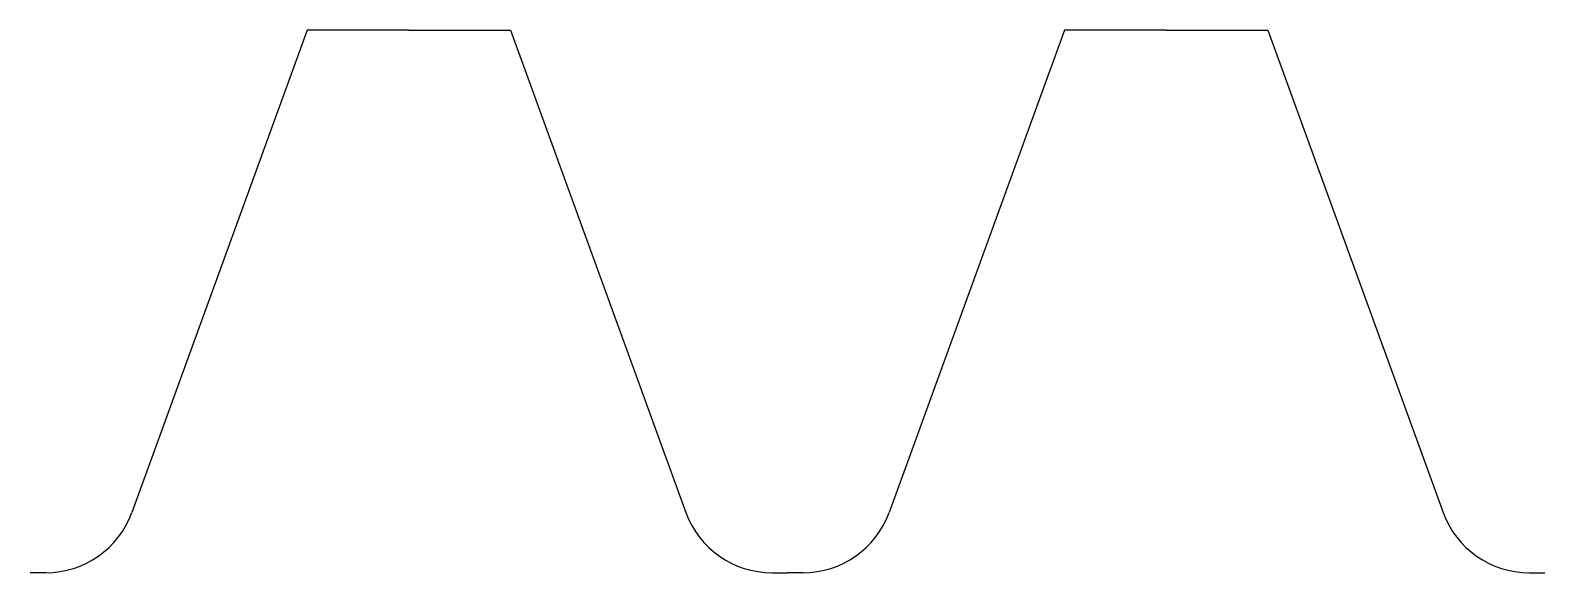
# Model space of a CAD drawing. Extents: x -3.14 to 3.14, y -0.25 to 2.
import ezdxf

# ---------------------------------------------------------------- set-up
doc = ezdxf.new("R2010")
doc.units = 0
doc.header["$MEASUREMENT"] = 0
doc.layers.add('MODELSKETCH_VISIBLE', color=7, linetype='CONTINUOUS')

msp = doc.modelspace()

# ---------------------------------------------------------------- linework, layer by layer
at = {"layer": 'MODELSKETCH_VISIBLE'}
for p, q in [((-1.9922, 2), (-2.7202, 0)), ((-1.5708, 2), (-1.9922, 2)), ((-1.5708, 2), (-1.1494, 2)), ((-1.1494, 2), (-0.4214, 0)), ((1.1494, 2), (0.4214, 0)), ((1.5708, 2), (1.1494, 2)), ((1.5708, 2), (1.9922, 2)), ((1.9922, 2), (2.7202, 0)), ((-3.0772, -0.25), (-3.1416, -0.25)), ((-0.0644, -0.25), (0, -0.25)), ((0.0644, -0.25), (0, -0.25)), ((3.0772, -0.25), (3.1416, -0.25))]:
    msp.add_line(p, q, dxfattribs=at)
for centre, start, end in [((-3.0772, 0.13), 270, 340), ((0.0644, 0.13), 270, 340), ((-0.0644, 0.13), 200, 270), ((3.0772, 0.13), 200, 270)]:
    msp.add_arc(centre, 0.38, start, end, dxfattribs=at)

doc.saveas('drawing.dxf')
